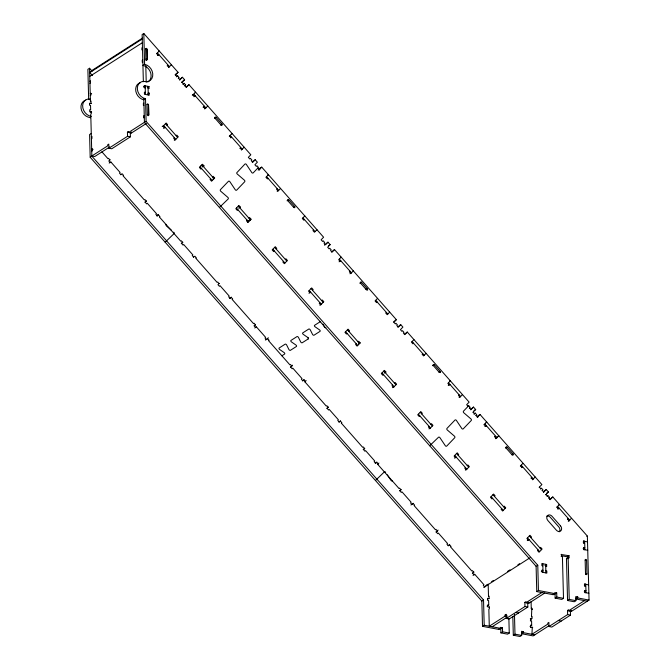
<?xml version="1.0" encoding="UTF-8"?>
<svg xmlns="http://www.w3.org/2000/svg" width="670" height="670" viewBox="0 0 670 670"><rect width="100%" height="100%" fill="white"/><g stroke="black" fill="none" stroke-linecap="round" stroke-linejoin="round"><path stroke-width="1" d="M145.633 48.977L146.328 48.332L147.065 49.245L147.333 59.563L146.638 60.2L145.901 59.287L145.633 48.784L147.065 49.061L147.333 59.379L145.842 60.334M147.09 104.495L147.785 103.858L148.522 104.771L148.748 115.357L148.095 115.726L147.358 114.813L147.082 104.327L148.514 104.595L148.79 114.913L147.358 114.637M585.144 559.994L585.84 559.358L586.577 560.262L586.937 574.023L586.242 574.659L585.505 573.746L585.144 559.994L586.577 560.262M259.432 170.046L260.06 168.212L261.736 167.132L323.593 237.222L321.114 239.801L322.572 241.451L323.191 240.806L324.649 242.456L324.029 243.101L325.478 244.751L327.957 242.163L330.142 244.642L327.663 247.222L329.121 248.872L329.741 248.227L331.189 249.877L330.578 250.521L332.027 252.171L334.506 249.583L396.355 319.674L393.885 322.253L395.334 323.903L395.953 323.258L397.411 324.908L396.791 325.553L398.248 327.203L400.727 324.623L402.904 327.094L400.434 329.673L401.883 331.323L402.503 330.678L403.96 332.328L403.34 332.973L404.797 334.623L407.276 332.044L469.126 402.126L466.647 404.705L468.104 406.355M477.735 417.402L478.363 415.567L480.038 414.496L541.888 484.578L539.132 487.341M92.485 75.601L89.814 72.578L91.673 70.643L142.484 38.09M156.504 53.776L159.259 51.012L158.698 51.372M157.961 55.426L158.857 54.597L157.458 55.493M167.173 65.869L167.793 65.224M168.631 67.519L171.386 64.755M175.138 74.68L178.053 72.31L143.807 33.5L142.124 34.572L143.363 81.723M175.305 75.073L178.053 72.31M176.754 76.723L177.659 75.894L179.108 77.544L178.212 78.373M179.51 79.621L182.424 77.259L184.602 79.73L181.846 82.494M179.669 80.023L182.424 77.259M181.687 82.1L184.602 79.73M110.039 159.703L108.8 161.001L110.257 162.651L110.877 161.998L120.089 172.45L119.478 173.095L120.927 174.744M183.304 84.144L184.208 83.323L185.657 84.964L184.761 85.793M186.059 87.05L188.974 84.68L250.823 154.762L248.344 157.35L249.801 158.999L250.421 158.355L251.878 160.004L251.258 160.649L252.716 162.299L255.186 159.711L257.372 162.182L254.893 164.77L256.35 166.42L256.97 165.775L258.427 167.425L253.227 172.852A1.106 0.888 57.4 0 1 251.769 172.525L246.351 164.443A1.106 0.888 57.4 0 0 244.893 164.117L236.778 172.734A1.106 0.888 57.4 0 0 237.205 173.982L244.416 180.205A1.106 0.888 57.4 0 1 244.651 181.796L236.728 190.071A1.106 0.888 57.4 0 1 235.262 189.744L229.852 181.662A1.106 0.888 57.4 0 0 228.395 181.344L220.472 189.61A1.106 0.888 57.4 0 0 220.706 191.21L227.909 197.424A1.106 0.888 57.4 0 1 228.143 199.023L219.408 207.457M186.218 87.443L188.974 84.68M192.885 94.998L195.64 92.234L195.079 92.594M166.981 125.315L167.601 124.67L166.143 123.02L163.053 126.253L164.502 127.895L165.121 127.25L163.447 128.33M194.342 96.648L195.238 95.827L193.839 96.723M174.342 137.693L173.723 138.347L175.18 139.988L178.27 136.764L176.813 135.114L176.193 135.759M203.563 107.091L204.459 106.27L203.06 107.166M205.012 108.741L207.767 105.977M215.011 118.222C217.465 116.773 213.797 116.563 215.011 118.222L221.075 125.097L222.08 125.231L222.004 124.126L215.941 117.258L214.676 118.062M146.42 200.933L145.189 202.223L146.638 203.873L147.258 203.228L156.478 213.671L155.859 214.316L157.316 215.966L158.547 214.676M221.075 125.097L222.004 124.126L220.74 124.93M229.274 136.228L232.029 133.464L231.468 133.824M201.511 168.48L200.891 169.125L199.434 167.475L202.524 164.251L203.982 165.9L203.362 166.545M230.723 137.878L231.343 137.233M156.872 215.748L158.103 214.45M210.723 178.923L210.104 179.568L211.561 181.218L214.651 177.994L213.202 176.344L212.583 176.989M239.944 148.321L240.564 147.676M241.401 149.971L244.156 147.207M252.272 162.081L255.186 159.711M182.81 242.163L181.57 243.453L183.027 245.103L183.639 244.458L192.859 254.902L192.24 255.546L193.697 257.196M258.201 170.147L260.06 168.212M261.736 167.132L259.265 169.719L257.808 168.07M237.892 209.71L237.272 210.355L235.815 208.705L238.914 205.472L240.363 207.122L239.751 207.767M268.008 178.279L267.389 178.923L265.931 177.274L268.41 174.694L267.849 175.046M247.104 220.154L246.485 220.798L247.942 222.448L251.041 219.216L249.583 217.566L248.964 218.211M277.221 188.722L276.609 189.367L278.058 191.017L280.537 188.438M247.506 222.231L248.738 220.941M287.773 200.682C290.236 199.233 286.559 199.023 287.773 200.682L293.837 207.549L294.85 207.683L294.767 206.578L288.703 199.71L287.028 200.782M219.191 283.385L217.951 284.675L219.408 286.325L220.028 285.68L229.241 296.123L228.621 296.768L230.078 298.418L231.317 297.128M293.837 207.549L294.767 206.578L293.51 207.39M304.791 215.916L302.321 218.504L303.77 220.154L304.389 219.509M274.273 250.932L273.653 251.577L272.196 249.927L275.295 246.702L276.752 248.352L276.132 248.997M283.494 261.375L282.874 262.02L284.331 263.67L287.422 260.446L285.964 258.796L285.345 259.441M313.61 229.952L312.991 230.597L314.448 232.247L316.918 229.659L316.458 230.145M324.422 245.178L327.957 242.163M255.572 324.615L254.332 325.905L255.789 327.555L256.409 326.91L265.63 337.353L265.01 337.998L266.459 339.648L268.318 337.714M331.591 251.953L334.506 249.583M312.513 290.219L313.133 289.574L311.676 287.924L308.585 291.157L310.043 292.807L310.654 292.162L308.979 293.234M319.875 302.606L319.255 303.25L320.712 304.9L323.803 301.668L322.354 300.018L321.734 300.671M349.991 271.174L349.372 271.819L350.829 273.469L353.299 270.889M360.544 283.134C362.998 281.685 359.329 281.475 360.544 283.134L366.607 290.001L367.621 290.135L367.537 289.03L361.473 282.162L359.79 283.234M292.572 365.192L290.721 367.135L292.17 368.785L292.79 368.132L302.011 378.584L301.391 379.228L302.848 380.878L304.088 379.58M366.004 289.314L366.925 288.343L366.088 288.887M377.562 298.368L375.083 300.956L376.54 302.606L377.16 301.961M347.043 333.384L346.423 334.029L344.966 332.387L348.057 329.154L349.514 330.804L348.894 331.449M326.793 408.306L328.283 407.352L326.826 405.702L326.265 406.062L304.917 381.875L306.156 380.585M356.256 343.827L355.636 344.481L357.093 346.122L360.192 342.898L358.735 341.248L358.115 341.893M386.372 312.404L385.753 313.049L387.21 314.699L389.689 312.111M393.441 322.036L396.355 319.674M397.804 326.985L400.727 324.623M328.342 407.067L327.102 408.357L328.56 410.007L329.179 409.362L338.392 419.805L337.772 420.45L339.229 422.1L340.469 420.81M404.353 334.405L407.276 332.044M413.943 339.598L411.464 342.186L412.921 343.827L413.541 343.182M383.424 374.614L382.805 375.259L381.347 373.609L384.446 370.384L385.903 372.034L385.284 372.679M392.645 385.057L392.025 385.702L393.474 387.352L396.573 384.119L395.116 382.478L394.496 383.123M422.762 353.626L422.142 354.271L423.591 355.921L426.07 353.341M433.306 365.585C435.768 364.137 432.091 363.927 433.306 365.585L439.378 372.453L440.383 372.587L440.299 371.49L434.235 364.614L432.56 365.694M364.723 448.297L363.483 449.587L364.941 451.237L365.56 450.592L374.773 461.035L374.161 461.68L375.61 463.33L376.85 462.032M439.378 372.453L440.299 371.49L439.043 372.294M419.805 415.844L419.185 416.489L417.737 414.839L420.827 411.606L422.284 413.256L421.665 413.901M399.555 490.767L401.045 489.812L399.588 488.162L399.035 488.514L377.687 464.335L378.927 463.037M429.026 426.288L428.406 426.932L429.864 428.582L432.954 425.35L431.497 423.7L430.885 424.345M459.143 394.856L458.523 395.501L459.98 397.151L462.451 394.571M469.276 408.189L470.181 407.36L468.724 405.71L463.523 411.137A1.106 0.888 57.4 0 0 463.757 412.737L470.96 418.951A1.106 0.888 57.4 0 1 471.203 420.551L463.28 428.817A1.106 0.888 57.4 0 1 461.814 428.498L456.404 420.417A1.106 0.888 57.4 0 0 454.947 420.09L447.024 428.356A1.106 0.888 57.4 0 0 447.258 429.956L454.461 436.17A1.106 0.888 57.4 0 1 454.695 437.77L446.773 446.044A1.106 0.888 57.4 0 1 445.316 445.718L439.897 437.636A1.106 0.888 57.4 0 0 438.44 437.309L429.705 445.751M470.575 409.437L473.489 407.075L475.675 409.546L472.919 412.31M470.734 409.839L473.489 407.075M401.104 489.519L399.873 490.808L401.322 492.458L401.941 491.814L411.162 502.257L410.543 502.902L412 504.552L413.231 503.262M474.377 413.959L475.273 413.13L476.73 414.78L475.826 415.609M477.124 416.857L478.363 415.567M477.283 417.259L480.038 414.496M483.958 424.814L486.713 422.05L486.152 422.41M458.046 455.131L458.665 454.486L457.208 452.836L454.118 456.061L455.575 457.711L456.195 457.066L454.511 458.138M485.407 426.463L486.311 425.634L484.913 426.53M465.407 467.509L464.787 468.154L466.245 469.804L469.335 466.58L467.886 464.93L467.266 465.575M494.628 436.907L495.247 436.262M495.926 438.163L497.157 436.865M496.085 438.557L498.84 435.793M505.389 447.853L507.006 447.066L513.069 453.942L513.153 455.047L512.14 454.913L506.076 448.037C504.862 446.379 508.53 446.589 506.076 448.037M438.113 530.104L436.254 532.039L437.711 533.688L438.331 533.044L447.543 543.487L446.923 544.132L448.381 545.782L449.62 544.492M512.14 454.913L513.069 453.942L512.65 454.21M520.339 466.044L522.759 463.498M492.576 498.296L491.956 498.941L490.499 497.291L493.597 494.058L495.046 495.708L494.435 496.353M521.796 467.694L522.416 467.04M501.788 508.739L501.177 509.384L502.626 511.034L505.724 507.801L504.267 506.151L503.647 506.796M531.009 478.137L531.628 477.492M532.466 479.787L535.221 477.023M540.59 488.991L541.486 488.162L542.943 489.812L542.047 490.641M543.345 491.889L546.259 489.527L548.437 491.998L545.681 494.762M543.504 492.291L546.259 489.527M473.874 571.971L472.635 573.269L474.092 574.919L474.712 574.265L483.924 584.709L483.305 585.362L484.762 587.012L487.241 584.424M547.139 496.411L548.035 495.591L549.492 497.232L548.596 498.061M549.894 499.318L552.809 496.947L587.372 536.109L589.047 600.077L571.518 611.308L568.654 610.764L568.629 609.733L567.515 610.445L567.624 614.574L548.981 626.517L548.872 622.388L547.75 623.108L547.775 624.139L531.93 634.289L532.315 627.053M550.053 499.711L552.809 496.947M556.72 507.265L559.475 504.502L558.914 504.862M530.816 537.583L531.436 536.938L529.978 535.288L526.88 538.521L528.337 540.162L528.957 539.518L527.282 540.598M558.177 508.915L559.073 508.094L557.674 508.991M538.178 549.961L537.558 550.614L539.015 552.256L542.105 549.031L540.648 547.382L540.028 548.027M567.389 519.359L568.009 518.714M568.847 521.009L571.267 518.463M92.133 71.171L89.554 68.248L87.879 69.32L88.658 99.202M89.814 72.578L142.383 38.91M89.772 76.388L142.341 42.712M89.897 81.204L90.458 80.844L90.509 82.904L89.948 83.264M142.467 47.528L141.906 47.888L141.965 49.949L142.517 49.588M142.794 59.906L142.233 60.266L142.283 62.327L142.844 61.975M90.274 95.642L90.835 95.291L90.777 93.222L90.224 93.582L91.656 93.85M89.529 99.629L90.366 99.093A9.221 7.378 57.4 0 0 82.645 105.408A9.221 7.378 57.4 0 0 89.361 115.868L91.296 116.421M143.807 33.5L144.611 64.345L142.936 65.417A9.221 7.378 57.4 0 1 150.725 73.005A9.221 7.378 57.4 0 1 147.702 82.033M89.546 103.976L91.036 103.021L90.986 100.961L90.425 101.321L89.554 68.248M90.701 111.982L91.262 111.622L91.313 113.682L90.76 114.042L91.857 156.169L483.531 599.977L484.192 625.252L482.509 626.333L481.847 601.049L90.182 157.241L89.587 134.553L91.262 133.481M143.497 86.899L145.172 85.827L145.398 94.428M147.316 87.636L148.991 86.564L149.05 88.624L148.095 88.448M147.492 94.177L149.167 93.097L149.217 95.165L144.444 94.261L144.393 92.192L145.348 92.376M176.26 76.79L177.659 75.894M144.611 64.345A9.221 7.378 57.4 0 1 152.743 73.65A9.221 7.378 57.4 0 1 146.504 81.665L143.614 81.405A9.221 7.378 57.4 0 0 137.383 89.42A9.221 7.378 57.4 0 0 145.516 98.733L143.832 99.805A9.221 7.378 57.4 0 1 135.834 91.338A9.221 7.378 57.4 0 1 140.474 82.661M91.355 136.739L91.907 136.379L91.966 138.447L91.405 138.799M143.924 103.063L143.363 103.423L143.413 105.483L143.975 105.131M182.81 84.211L184.208 83.323M184.258 85.861L185.657 84.964M144.243 115.441L143.681 115.801L143.74 117.87L144.301 117.51M91.731 151.186L92.284 150.825L92.234 148.757L91.673 149.117L93.105 149.393M109.687 146.956L94.721 156.537L91.857 155.993L107.703 145.842L107.669 144.812L108.791 144.1L108.9 148.221L127.543 136.286L127.434 132.157L128.548 131.437L128.581 132.476L144.427 122.325M90.182 157.241L91.857 156.169M556.711 592.942L555.036 594.014L555.145 598.143L556.82 597.062L556.711 592.942L554.802 592.573L554.827 593.612L553.152 594.684L536.762 591.585L536.101 566.301L144.427 122.493L146.11 121.421L145.516 98.733M127.434 132.157L131.446 133.012L146.412 123.431M192.29 95.132L193.789 94.177L205.916 107.92L204.425 108.875M130.298 132.702L130.407 136.822L111.764 148.765L108.9 148.221M162.173 126.555L163.664 125.6L175.791 139.335L174.3 140.29M109.202 163.078L110.877 161.998M120.608 174.686L122.099 173.731L123.556 175.381L122.995 175.733L144.343 199.92L144.904 199.56L146.353 201.209L144.862 202.164M202.306 166.972L203.982 165.9M212.976 179.066L214.651 177.994M156.989 215.908L158.48 214.953L159.937 216.603L159.376 216.963L180.724 241.15L181.285 240.79L182.743 242.44L181.252 243.394M165.163 242.205L173.898 233.771A1.106 0.888 57.4 0 0 174.116 232.984M238.688 208.194L240.363 207.122M277.187 191.327L278.678 190.372L266.551 176.629M249.357 220.288L251.041 219.216M248.176 221.284L250.412 219.852L238.285 206.109M193.379 257.138L194.87 256.183L196.318 257.833L195.766 258.193L217.105 282.372L217.666 282.02L219.124 283.67M229.76 298.368L231.251 297.405L232.708 299.055L232.147 299.415L253.495 323.602L254.047 323.241L255.505 324.891L254.014 325.846M328.459 245.714L330.142 244.642M340.62 257.506L341.172 257.146L338.702 259.726L340.159 261.375L340.77 260.731L339.095 261.803M254.734 327.982L256.409 326.91M349.958 273.779L351.449 272.824L339.322 259.081M265.395 340.067L267.632 338.635L269.089 340.285L268.528 340.645L289.884 364.84L290.445 364.48L291.894 366.13L290.403 367.085M319.833 305.202L321.324 304.247L309.197 290.504M320.553 321.491L314.573 325.319A1.106 0.653 43.8 0 0 315.084 326.793L319.523 329.875A1.106 0.653 43.8 0 1 320.026 331.357L314.037 335.193A1.106 0.653 43.8 0 1 312.522 334.364L310.277 329.875A1.106 0.653 43.8 0 0 308.744 329.054L302.765 332.889A1.106 0.653 43.8 0 0 303.267 334.364L307.714 337.437A1.106 0.653 43.8 0 1 308.217 338.92L302.229 342.755A1.106 0.653 43.8 0 1 300.704 341.935L298.468 337.437A1.106 0.653 43.8 0 0 296.936 336.616L290.956 340.452A1.106 0.653 43.8 0 0 291.458 341.926L295.906 345.008A1.106 0.653 43.8 0 1 296.408 346.482L290.428 350.318A1.106 0.653 43.8 0 1 288.896 349.497L286.659 345A1.106 0.653 43.8 0 0 285.127 344.179L279.147 348.015A1.106 0.653 43.8 0 0 279.65 349.489L284.097 352.571A1.106 0.653 43.8 0 1 284.599 354.053L281.894 355.787M358.509 343.97L360.192 342.898M302.53 380.828L304.021 379.873L305.478 381.523L304.917 381.875M384.22 373.106L385.903 372.034M338.92 422.05L340.41 421.095L341.868 422.745L341.306 423.105L362.646 447.292L363.207 446.932L364.664 448.582L363.173 449.536M392.603 387.662L394.094 386.707L381.967 372.964M449.763 381.18L450.324 380.828L447.853 383.408L449.302 385.057L449.922 384.413L448.247 385.484M459.109 397.461L460.6 396.506L448.473 382.763M375.3 463.28L376.791 462.325L378.248 463.975L377.687 464.335M428.993 428.892L430.483 427.937L418.356 414.194M467.601 406.43L468.724 405.71M473.992 410.618L475.675 409.546M473.874 414.026L475.273 413.13M375.46 480.499L384.195 472.057A1.106 0.888 57.4 0 1 384.923 471.856M486.286 422.318L486.713 422.05M495.49 438.691L496.981 437.728L484.854 423.993M410.936 504.987L413.172 503.547L414.63 505.197L414.068 505.557L435.416 529.744L435.977 529.384L437.435 531.034L435.935 531.988M465.374 470.114L466.864 469.159L454.737 455.416M448.071 545.732L449.562 544.777L451.01 546.427L450.458 546.787L471.797 570.974L472.358 570.614L473.816 572.264L472.325 573.219M546.762 493.078L548.437 491.998M473.028 575.346L474.712 574.265M568.252 521.143L569.751 520.188L557.616 506.445M491.68 581.585L493.43 580.463M507.408 571.51L510.029 569.827M517.893 564.793L519.644 563.671M483.706 587.439L530.02 557.767M481.847 601.049L483.531 599.977M536.101 566.301L537.775 565.229L146.11 121.421M487.626 599.114L489.117 598.159L489.067 596.091L488.505 596.451L488.179 584.072M586.811 536.469L587.372 536.109M561.125 554.484L569.039 555.748L568.813 557.993M544.944 565.564L546.628 564.492L546.695 566.552L545.723 566.368M583.419 541.075L587.18 541.837M583.16 542.038L584.65 541.075L584.877 549.676M561.175 556.544L562.415 556.544L563.504 598.327L561.829 599.407L555.145 598.143M583.469 543.144L584.424 543.32M487.048 606.124L488.731 605.052L488.614 600.58L487.634 600.395L487.601 598.335L489.192 598.637M541.301 571.376L542.976 570.296L542.005 570.111L542.072 572.18L546.846 573.085L546.812 571.024L545.841 570.84M561.636 555.74L567.364 556.82L569.039 555.748M583.587 547.608L584.818 547.616L583.143 548.688M577.716 596.911L576.041 597.983L576.066 599.022L577.749 597.942L577.716 596.911L575.806 596.551L575.915 600.68L574.24 601.752L567.557 600.488L566.46 558.705L568.143 557.633L569.098 557.808M583.637 549.676L587.741 550.221M536.762 591.585L538.437 590.505L554.827 593.612M489.343 606.752L489.393 608.812L488.84 609.172L489.284 626.216L505.13 616.065L505.105 615.035L506.219 614.323L506.327 618.444L509.192 618.988L527.834 607.045L527.726 602.925L524.861 602.38L524.97 606.509L506.327 618.444M524.861 602.38L525.983 601.66L526.009 602.698L528.873 603.235L544.718 593.084M526.009 602.698L541.854 592.548M492.149 626.76L507.115 617.179M500.272 627.505L502.467 627.69L502.575 631.81L500.892 632.89L500.792 628.761L502.467 627.69M532.256 609.399L531.26 608.494L531.821 608.134L531.478 616.752L532.03 616.392L532.089 618.452L530.598 619.407M482.509 626.333L498.907 629.431L500.582 628.36L500.557 627.321M531.854 609.306L532.273 609.038M586.099 574.558L586.937 574.023L585.505 573.746M530.297 618.812L531.528 618.812M584.542 584.064L588.302 584.818M508.873 618.452L509.259 633.075L507.584 634.155L500.892 632.89M584.282 585.019L585.773 584.064L585.999 592.657M530.347 620.872L531.578 620.872L531.695 625.344L530.02 626.425M584.592 586.124L585.547 586.309M512.818 616.433L513.312 635.235L514.987 634.163L521.67 635.428L521.562 631.299L523.471 631.659L523.496 632.689L521.821 633.77L521.796 632.731L523.471 631.659M567.557 600.488L569.232 599.416L575.915 600.68M530.464 625.344L531.695 625.344M584.709 590.597L585.948 590.597L584.265 591.669M530.514 627.405L532.709 627.589M584.768 592.657L588.863 593.201L588.444 593.469M521.67 635.428L519.995 636.5L513.312 635.235M568.654 610.764L584.5 600.613M548.881 625.805L533.119 635.905L521.821 633.77M567.515 610.445L570.379 610.99L570.488 615.119L551.846 627.061L548.981 626.517M145.901 59.102L147.333 59.379M148.991 86.564L144.218 85.66L144.276 87.728L145.231 87.904M148.212 92.921L149.167 93.097M91.43 103.565L89.52 103.205L89.579 105.265L90.534 105.45L90.651 109.914L89.696 109.738L89.746 111.798L91.656 112.158M127.543 136.286L130.407 136.822M566.46 558.705L567.18 558.839M546.628 564.492L541.854 563.587L541.888 565.648L542.859 565.832M577.749 597.942L589.047 600.077M554.559 593.922L555.036 594.014M576.066 599.022L587.364 601.158M556.82 597.062L563.504 598.327M524.97 606.509L527.834 607.045M567.624 614.574L570.488 615.119M488.731 605.052L487.752 604.868L487.827 606.928L489.418 607.229M515.649 612.481L518.513 613.017M558.303 620.546L561.167 621.09M505.105 615.035L507.014 615.395M505.13 616.065L507.039 616.433M484.192 625.252L500.582 628.36M523.496 632.689L534.794 634.825M500.314 628.669L500.792 628.761M502.575 631.81L509.259 633.075M90.592 117.778L87.686 116.94A9.221 7.378 57.4 0 1 81.011 108.096A9.221 7.378 57.4 0 1 85.777 100.215M171.503 230.304L166.462 225.958A1.106 0.888 57.4 0 1 166.219 224.358M157.4 52.947L169.527 66.69M230.17 135.399L242.297 149.142M302.932 217.859L315.067 231.594M375.703 300.311L387.829 314.054M412.084 341.533L424.21 355.276M521.235 465.215L533.362 478.958M156.78 53.592L158.237 55.241M167.458 65.685L168.907 67.335M175.582 74.898L177.039 76.548M178.488 78.189L179.945 79.839M182.131 82.318L183.588 83.968M185.037 85.618L186.495 87.259M193.169 94.822L194.618 96.472M203.839 106.915L205.296 108.565M229.55 136.052L231.008 137.693M240.22 148.137L241.677 149.787M469.561 408.005L471.018 409.655M473.196 412.134L474.653 413.775M476.11 415.425L477.568 417.075M484.234 424.638L485.691 426.288M494.904 436.731L496.361 438.381M520.615 465.859L522.072 467.509M531.293 477.953L532.742 479.603M539.417 487.165L540.874 488.815M542.323 490.457L543.78 492.107M545.966 494.586L547.423 496.236M548.872 497.885L550.33 499.527M557.005 507.09L558.453 508.739M567.674 519.183L569.131 520.833M165.515 123.657L177.642 137.4M214.031 178.63L201.905 164.887L200.045 166.822L212.172 180.565M274.666 247.339L286.793 261.082M311.048 288.569L323.183 302.304M347.445 329.799L359.572 343.543M383.826 371.029L395.953 384.773M420.207 412.251L432.334 425.994M456.588 453.481L468.724 467.225M492.978 494.711L505.105 508.446M529.359 535.933L541.486 549.676M236.426 208.052L248.553 221.795M272.807 249.273L284.943 263.017M345.586 331.734L357.713 345.477M491.118 496.646L503.245 510.389M527.499 537.868L539.626 551.611M109.972 159.988L108.515 158.338L107.954 158.698L101.899 151.83M387.277 474.804L391.071 480.465A1.106 0.888 57.4 0 0 392.528 480.792M322.982 324.104L324.322 326.809A1.106 0.653 43.8 0 0 325.854 327.622M583.696 540.899L583.746 542.96M583.863 547.432L583.922 549.492M584.818 583.88L584.877 585.948M584.994 590.421L585.044 592.481M571.493 610.269L571.518 611.308M568.143 557.633L569.232 599.416M567.364 556.82L567.406 558.37M561.401 554.299L561.46 556.368M553.135 593.913L553.152 594.684M545.673 564.308L545.891 572.909M542.809 563.763L543.027 572.364M537.775 565.229L538.437 590.505M531.076 601.618L531.26 608.494M530.573 618.628L530.623 620.696M530.74 625.169L530.799 627.229M528.848 602.204L528.873 603.235M514.468 614.315L514.987 634.163M498.89 628.912L498.907 629.431M148.036 86.371L148.263 94.964M145.792 65.635L146.227 82.259M143.799 98.482L144.427 122.493M131.421 131.982L131.446 133.012M173.664 232.172A1.106 0.888 57.4 0 1 173.957 232.54M385.325 472.04A1.106 0.888 57.4 0 1 385.652 472.383M559.19 531.846A3.693 2.948 57.4 0 0 558.822 526.947L550.338 517.332A3.693 2.948 57.4 0 0 546.779 516.135M307.714 337.446A1.106 0.653 43.8 0 1 308.217 338.928M560.505 525.875L552.013 516.252A3.693 2.948 57.4 0 0 547.524 515.657A3.693 2.948 57.4 0 0 547.884 520.556L556.376 530.179A3.693 2.948 57.4 0 0 560.865 530.774A3.693 2.948 57.4 0 0 560.505 525.875"/></g></svg>
